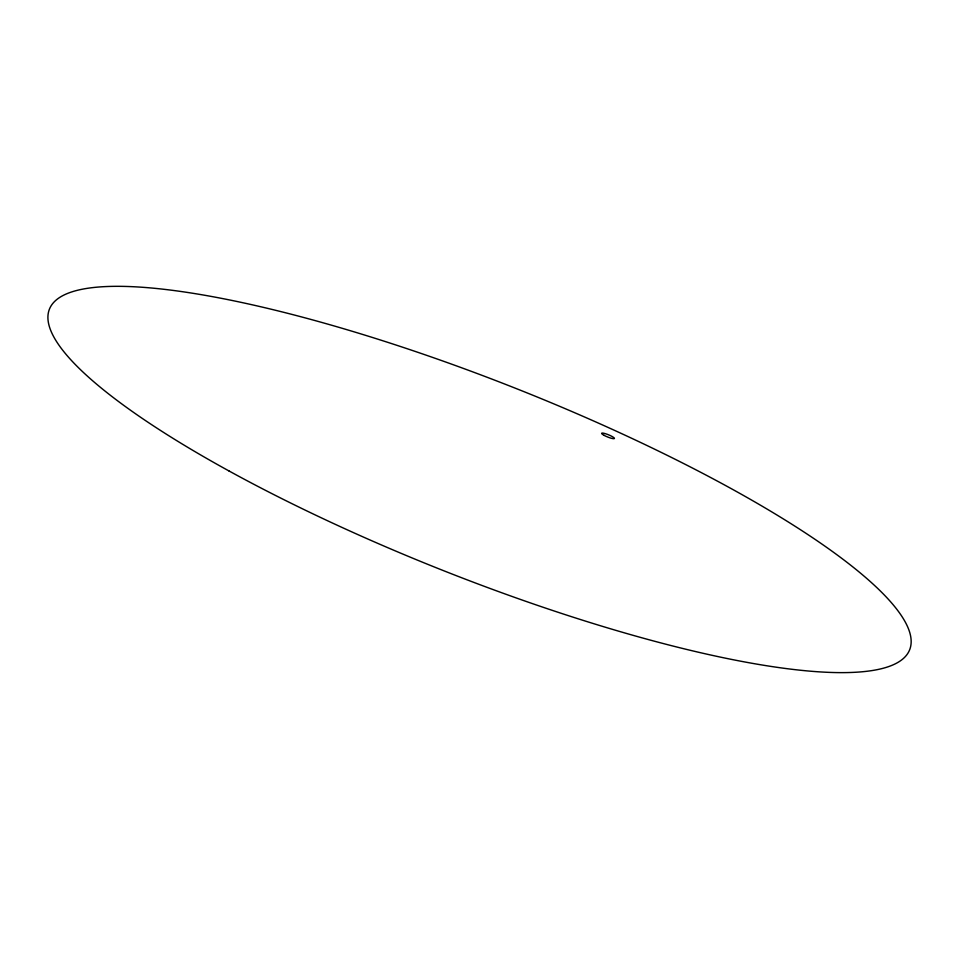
<?xml version="1.0" encoding="UTF-8"?>
<svg xmlns="http://www.w3.org/2000/svg" width="959" height="959" viewBox="0 0 959 959"><rect width="100%" height="100%" fill="white"/><g stroke="black" fill="none" stroke-linecap="round" stroke-linejoin="round"><path stroke-width="1.44" d="M228.949 470.929A462.598 98.034 21.6 0 0 909.18 650.861A462.598 98.034 21.6 0 0 300.479 316.638A462.598 98.034 21.6 0 0 228.949 470.929M604.17 435.398A6.941 1.199 22.1 0 0 614.407 438.539A6.941 1.199 22.1 0 0 605.429 433.684A6.941 1.199 22.1 0 0 604.17 435.398"/></g></svg>
